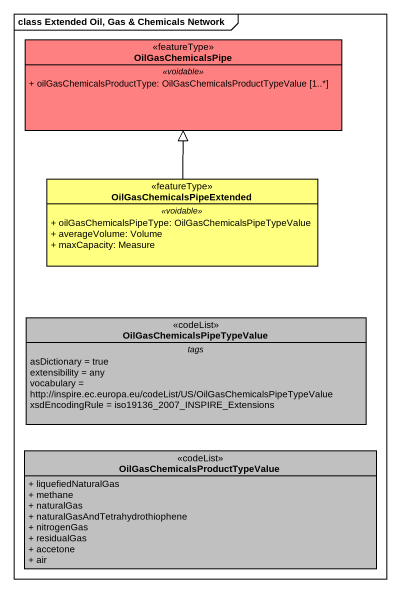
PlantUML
@startuml
mainframe class Extended Oil, Gas & Chemicals Network
hide circle
hide empty members
skinparam classAttributeIconSize 0
class OilGasChemicalsPipe <<featureType>> #FF8080 {
  .. <<voidable>> ..
  + oilGasChemicalsProductType: OilGasChemicalsProductTypeValue [1..*]
}
class OilGasChemicalsPipeExtended <<featureType>> #FFFF80 {
  .. <<voidable>> ..
  + oilGasChemicalsPipeType: OilGasChemicalsPipeTypeValue
  + averageVolume: Volume
  + maxCapacity: Measure
}
class OilGasChemicalsPipeTypeValue <<codeList>> #C0C0C0 {
  -- tags --
  asDictionary = true
  extensibility = any
  vocabulary = http://inspire.ec.europa.eu/codeList/US/OilGasChemicalsPipeTypeValue
  xsdEncodingRule = iso19136_2007_INSPIRE_Extensions
}
class "OilGasChemicalsProductTypeValue" as OilGasChemicalsProductTypeVa <<codeList>> #C0C0C0 {
  + liquefiedNaturalGas
  + methane
  + naturalGas
  + naturalGasAndTetrahydrothiophene
  + nitrogenGas
  + residualGas
  + accetone
  + air
}
OilGasChemicalsPipeExtended -up-|> OilGasChemicalsPipe
@enduml
